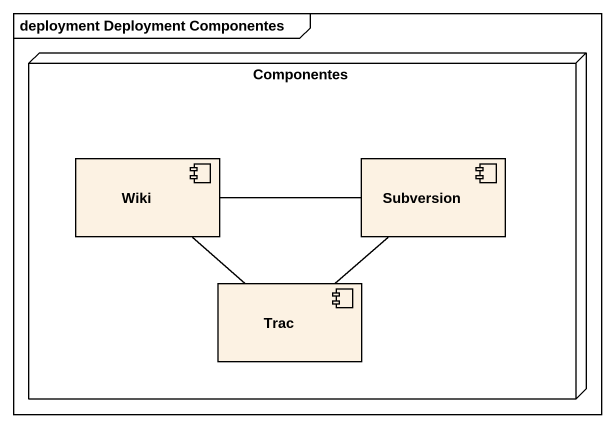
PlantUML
@startuml
mainframe deployment Deployment Componentes
node Componentes {
  component Wiki
  component Subversion
  component Trac
}
Wiki -right- Subversion
Wiki -- Trac
Trac -up- Subversion
@enduml
